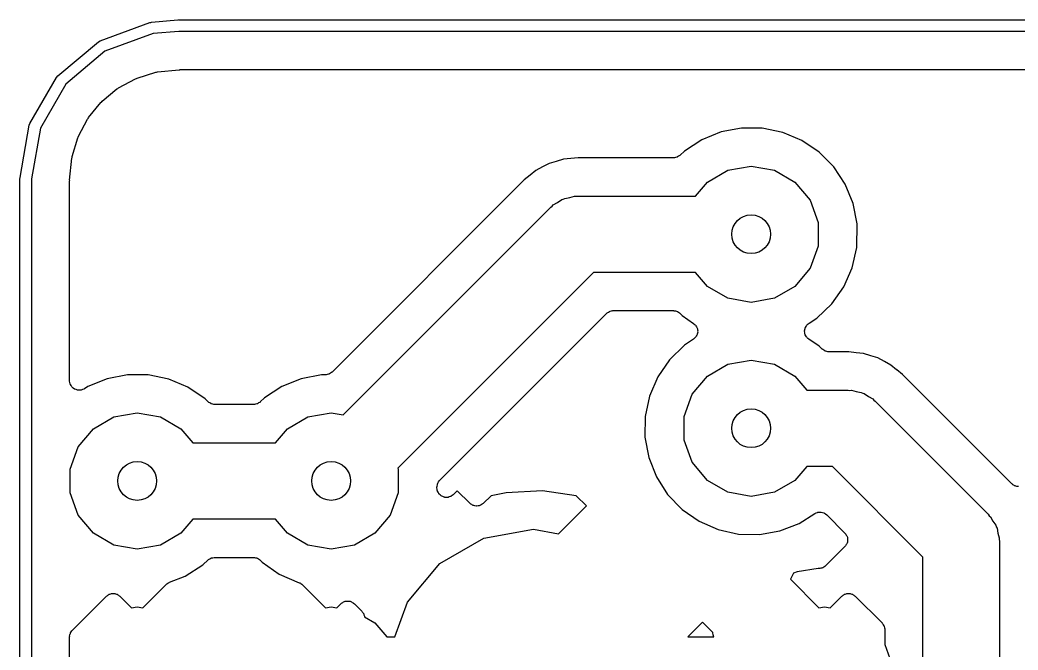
# Model space of a CAD drawing. Extents: x -0.1 to 26.1, y -0.1 to 17.1.
# Drawn here: x -0.07 to 12.99, y 8.83 to 17.07 of the extents above; entities that cross this region are included whole.
import ezdxf

# ---------------------------------------------------------------- set-up
doc = ezdxf.new("R2010")
doc.units = 0
doc.header["$MEASUREMENT"] = 0
doc.layers.add('BLACK', color=7, linetype='CONTINUOUS')

msp = doc.modelspace()

# ---------------------------------------------------------------- linework, layer by layer
at = {"layer": 'Black'}
for p, q in [((0.974348, 16.8025), (1.62705, 17.0401)), ((1.62705, 17.0401), (1.6367, 17.0418)), ((1.6367, 17.0418), (1.64617, 17.0443)), ((1.64617, 17.0443), (1.99346, 17.0747)), ((1.99346, 17.0747), (1.99675, 17.0744)), ((1.99675, 17.0744), (2, 17.075)), ((2, 17.075), (24, 17.075)), ((1.66907, 16.8958), (1.03808, 16.6661)), ((2.00328, 16.925), (1.66907, 16.8958)), ((23.9934, 16.925), (2.00328, 16.925)), ((0.419706, 16.343), (0.951788, 16.7895)), ((0.951788, 16.7895), (0.95179, 16.7895)), ((0.95179, 16.7895), (0.974348, 16.8025)), ((1.03808, 16.6661), (0.526251, 16.2366)), ((0.402959, 16.3231), (0.419702, 16.343)), ((0.419702, 16.343), (0.419706, 16.343)), ((1.46057, 16.3147), (1.70231, 16.3896)), ((1.70231, 16.3896), (1.71445, 16.3911)), ((1.71445, 16.3911), (1.72621, 16.3945)), ((1.72621, 16.3945), (2.01012, 16.4243)), ((2.01012, 16.4243), (2.01669, 16.4239)), ((2.01669, 16.4239), (2.02319, 16.425)), ((2.02319, 16.425), (23.9658, 16.425)), ((0.055663, 15.7215), (0.402959, 16.3231)), ((0.526251, 16.2366), (0.192178, 15.658)), ((1.21547, 16.1849), (1.43808, 16.3053)), ((1.43808, 16.3053), (1.44968, 16.3091)), ((1.44968, 16.3091), (1.46057, 16.3147)), ((1.00026, 16.01), (1.19525, 16.1713)), ((1.19525, 16.1713), (1.20589, 16.1773)), ((1.20589, 16.1773), (1.21547, 16.1849)), ((0.82313, 15.7966), (0.983072, 15.9927)), ((0.983072, 15.9927), (0.992334, 16.0007)), ((0.992334, 16.0007), (1.00026, 16.01)), ((-0.073861, 15.013), (0.046754, 15.6971)), ((0.046754, 15.6971), (0.055663, 15.7215)), ((0.690826, 15.5528), (0.80963, 15.7762)), ((0.80963, 15.7762), (0.81716, 15.7859)), ((0.81716, 15.7859), (0.82313, 15.7966)), ((0.192178, 15.658), (0.075, 14.9934)), ((0.687046, 15.5412), (0.690826, 15.5528)), ((9.10593, 15.6089), (8.85337, 15.5069)), ((9.3735, 15.66), (9.10593, 15.6089)), ((9.64589, 15.6581), (9.3735, 15.66)), ((9.91273, 15.6033), (9.64589, 15.6581)), ((10.1638, 15.4977), (9.91273, 15.6033)), ((0.608386, 15.288), (0.681529, 15.5302)), ((0.681529, 15.5302), (0.687046, 15.5412)), ((8.85337, 15.5069), (8.62543, 15.3577)), ((10.3897, 15.3454), (10.1638, 15.4977)), ((8.56517, 15.2992), (8.55047, 15.2908)), ((8.56828, 15.303), (8.56517, 15.2992)), ((8.57228, 15.3057), (8.56828, 15.303)), ((8.62543, 15.3577), (8.57228, 15.3057)), ((10.5816, 15.1521), (10.3897, 15.3454)), ((0.575597, 14.978), (0.603648, 15.264)), ((0.603648, 15.264), (0.606937, 15.2758)), ((0.606937, 15.2758), (0.608386, 15.288)), ((6.8538, 15.1965), (6.76827, 15.151)), ((6.9469, 15.2235), (6.8538, 15.1965)), ((6.9475, 15.2238), (6.9469, 15.2235)), ((6.94816, 15.2239), (6.9475, 15.2238)), ((7.04092, 15.2519), (6.94816, 15.2239)), ((7.13747, 15.2603), (7.04092, 15.2519)), ((7.13811, 15.2605), (7.13747, 15.2603)), ((7.13877, 15.2605), (7.13811, 15.2605)), ((7.23611, 15.27), (7.13877, 15.2605)), ((8.48482, 15.27), (7.23611, 15.27)), ((8.48959, 15.2708), (8.48482, 15.27)), ((8.49441, 15.2704), (8.48959, 15.2708)), ((8.51086, 15.2746), (8.49441, 15.2704)), ((8.52757, 15.2775), (8.51086, 15.2746)), ((8.53177, 15.28), (8.52757, 15.2775)), ((8.53646, 15.2812), (8.53177, 15.28)), ((8.55047, 15.2908), (8.53646, 15.2812)), ((9.19478, 15.1086), (9.5, 15.1624)), ((9.5, 15.1624), (9.80522, 15.1086)), ((6.60492, 15.0437), (6.5288, 14.9829)), ((6.60535, 15.0442), (6.60492, 15.0437)), ((6.60593, 15.0445), (6.60535, 15.0442)), ((6.68102, 15.1057), (6.60593, 15.0445)), ((6.76711, 15.1504), (6.68102, 15.1057)), ((6.76764, 15.1508), (6.76711, 15.1504)), ((6.76827, 15.151), (6.76764, 15.1508)), ((8.92638, 14.9536), (9.19478, 15.1086)), ((9.80522, 15.1086), (10.0736, 14.9536)), ((10.7324, 14.9253), (10.5816, 15.1521)), ((-0.075, 15), (-0.073861, 15.0065)), ((-0.075, 2), (-0.075, 15)), ((-0.073861, 15.0065), (-0.073861, 15.013)), ((0.075, 14.9934), (0.075, 2.00328)), ((0.575, 14.9658), (0.576069, 14.9718)), ((0.575, 12.3521), (0.575, 14.9658)), ((0.576069, 14.9718), (0.575597, 14.978)), ((6.52256, 14.9768), (4.01203, 12.4662)), ((6.52492, 14.9791), (6.52256, 14.9768)), ((6.52505, 14.9793), (6.52492, 14.9791)), ((6.52522, 14.9794), (6.52505, 14.9793)), ((6.5288, 14.9829), (6.52522, 14.9794)), ((8.77231, 14.77), (8.92638, 14.9536)), ((10.0736, 14.9536), (10.2728, 14.7162)), ((10.8362, 14.6734), (10.7324, 14.9253)), ((7.20834, 14.7662), (7.23, 14.77)), ((7.23, 14.77), (8.77231, 14.77)), ((6.89447, 14.6362), (6.90861, 14.653)), ((6.90861, 14.653), (6.96518, 14.6857)), ((6.96518, 14.6857), (7.01869, 14.7232)), ((7.01869, 14.7232), (7.03994, 14.7288)), ((7.03994, 14.7288), (7.05899, 14.7398)), ((7.05899, 14.7398), (7.12332, 14.7512)), ((7.12332, 14.7512), (7.18642, 14.7681)), ((7.18642, 14.7681), (7.20834, 14.7662)), ((10.2728, 14.7162), (10.3788, 14.425)), ((10.8889, 14.4071), (10.8362, 14.6734)), ((4.15752, 11.9046), (6.87645, 14.6236)), ((6.87645, 14.6236), (6.89447, 14.6362)), ((10.3788, 14.425), (10.3788, 14.115)), ((10.8845, 14.0942), (10.8889, 14.4071)), ((10.3788, 14.115), (10.2728, 13.8238)), ((10.8244, 13.8294), (10.8845, 14.0942)), ((7.43711, 13.77), (4.87436, 11.2073)), ((8.77231, 13.77), (7.43711, 13.77)), ((8.92638, 13.5864), (8.77231, 13.77)), ((10.2728, 13.8238), (10.0736, 13.5864)), ((10.7136, 13.5806), (10.8244, 13.8294)), ((9.19478, 13.4314), (8.92638, 13.5864)), ((10.0736, 13.5864), (9.80522, 13.4314)), ((10.5566, 13.358), (10.7136, 13.5806)), ((9.5, 13.3776), (9.19478, 13.4314)), ((9.80522, 13.4314), (9.5, 13.3776)), ((10.3593, 13.1702), (10.5566, 13.358)), ((5.42249, 11.0483), (7.6076, 13.2334)), ((7.6076, 13.2334), (7.61211, 13.2365)), ((7.61211, 13.2365), (7.61564, 13.2408)), ((7.61564, 13.2408), (7.62979, 13.2489)), ((7.62979, 13.2489), (7.64316, 13.2583)), ((7.64316, 13.2583), (7.64847, 13.2597)), ((7.64847, 13.2597), (7.65324, 13.2625)), ((7.65324, 13.2625), (7.66932, 13.2653)), ((7.66932, 13.2653), (7.68509, 13.2695)), ((7.68509, 13.2695), (7.69058, 13.269)), ((7.69058, 13.269), (7.69599, 13.27)), ((7.69599, 13.27), (8.4816, 13.27)), ((8.4816, 13.27), (8.48809, 13.2689)), ((8.48809, 13.2689), (8.49467, 13.2693)), ((8.49467, 13.2693), (8.50933, 13.2651)), ((8.50933, 13.2651), (8.52435, 13.2625)), ((8.52435, 13.2625), (8.53006, 13.2592)), ((8.53006, 13.2592), (8.5364, 13.2573)), ((8.5364, 13.2573), (8.54874, 13.2484)), ((8.54874, 13.2484), (8.56195, 13.2408)), ((8.56195, 13.2408), (8.56619, 13.2357)), ((8.56619, 13.2357), (8.57152, 13.2318)), ((8.57152, 13.2318), (8.5954, 13.2071)), ((8.5954, 13.2071), (8.74633, 13.1022)), ((8.74633, 13.1022), (8.75563, 13.093)), ((8.75563, 13.093), (8.76611, 13.0851)), ((8.76611, 13.0851), (8.77091, 13.0778)), ((8.77091, 13.0778), (8.77714, 13.0716)), ((8.77714, 13.0716), (8.78271, 13.0598)), ((10.2187, 13.0632), (10.2256, 13.0764)), ((10.2256, 13.0764), (10.2308, 13.0811)), ((10.2308, 13.0811), (10.2347, 13.0869)), ((10.2347, 13.0869), (10.2467, 13.0956)), ((10.2467, 13.0956), (10.2576, 13.1056)), ((10.2576, 13.1056), (10.3593, 13.1702)), ((8.78847, 12.9471), (8.78099, 12.9364)), ((8.78271, 13.0598), (8.78988, 13.0488)), ((8.7907, 12.9556), (8.78847, 12.9471)), ((8.78988, 13.0488), (8.79189, 13.0403)), ((8.79466, 12.9634), (8.7907, 12.9556)), ((8.79189, 13.0403), (8.79562, 13.0323)), ((8.79621, 12.9764), (8.79466, 12.9634)), ((8.79562, 13.0323), (8.79681, 13.0193)), ((8.79955, 12.9891), (8.79621, 12.9764)), ((8.79681, 13.0193), (8.7998, 13.0065)), ((8.7998, 13.0065), (8.79876, 12.9978)), ((8.79876, 12.9978), (8.79955, 12.9891)), ((10.1997, 12.9949), (10.2006, 13.0018)), ((10.2029, 12.9804), (10.1997, 12.9949)), ((10.1999, 13.0088), (10.2035, 13.0232)), ((10.2006, 13.0018), (10.1999, 13.0088)), ((10.2044, 12.9656), (10.2029, 12.9804)), ((10.2035, 13.0232), (10.2055, 13.0379)), ((10.2075, 12.9593), (10.2044, 12.9656)), ((10.2055, 13.0379), (10.2087, 13.0441)), ((10.209, 12.9525), (10.2075, 12.9593)), ((10.2087, 13.0441), (10.2104, 13.0509)), ((10.217, 12.9399), (10.209, 12.9525)), ((10.2104, 13.0509), (10.2187, 13.0632)), ((10.2235, 12.9266), (10.217, 12.9399)), ((8.62543, 12.8177), (8.43081, 12.6272)), ((8.74344, 12.895), (8.62543, 12.8177)), ((8.75298, 12.9039), (8.74344, 12.895)), ((8.76369, 12.9115), (8.75298, 12.9039)), ((8.76869, 12.9187), (8.76369, 12.9115)), ((8.77508, 12.9247), (8.76869, 12.9187)), ((8.78099, 12.9364), (8.77508, 12.9247)), ((10.2285, 12.9217), (10.2235, 12.9266)), ((10.2323, 12.9158), (10.2285, 12.9217)), ((10.244, 12.9068), (10.2323, 12.9158)), ((10.2547, 12.8965), (10.244, 12.9068)), ((10.3897, 12.8054), (10.2547, 12.8965)), ((10.4279, 12.7669), (10.3897, 12.8054)), ((10.4326, 12.7636), (10.4279, 12.7669)), ((10.4363, 12.7592), (10.4326, 12.7636)), ((10.4502, 12.7512), (10.4363, 12.7592)), ((10.4634, 12.7419), (10.4502, 12.7512)), ((10.4689, 12.7404), (10.4634, 12.7419)), ((10.4739, 12.7375), (10.4689, 12.7404)), ((10.4897, 12.7347), (10.4739, 12.7375)), ((10.5053, 12.7305), (10.4897, 12.7347)), ((10.511, 12.731), (10.5053, 12.7305)), ((10.5166, 12.73), (10.511, 12.731)), ((10.7696, 12.73), (10.5166, 12.73)), ((10.7729, 12.73), (10.7696, 12.73)), ((10.7731, 12.73), (10.7729, 12.73)), ((10.7733, 12.73), (10.7731, 12.73)), ((10.7783, 12.7299), (10.7733, 12.73)), ((10.8751, 12.7191), (10.7783, 12.7299)), ((10.8757, 12.7191), (10.8751, 12.7191)), ((10.8764, 12.7189), (10.8757, 12.7191)), ((10.9728, 12.7092), (10.8764, 12.7189)), ((11.0652, 12.6798), (10.9728, 12.7092)), ((11.0659, 12.6797), (11.0652, 12.6798)), ((11.0665, 12.6794), (11.0659, 12.6797)), ((11.1591, 12.6511), (11.0665, 12.6794)), ((8.43081, 12.6272), (8.27692, 12.4024)), ((8.92638, 12.4136), (9.19478, 12.5686)), ((9.19478, 12.5686), (9.5, 12.6224)), ((9.5, 12.6224), (9.80522, 12.5686)), ((9.80522, 12.5686), (10.0736, 12.4136)), ((11.244, 12.6044), (11.1591, 12.6511)), ((11.2447, 12.6042), (11.244, 12.6044)), ((11.2452, 12.6038), (11.2447, 12.6042)), ((11.3306, 12.558), (11.2452, 12.6038)), ((11.4048, 12.4957), (11.3306, 12.558)), ((1.3335, 12.43), (1.06593, 12.3789)), ((1.60589, 12.4281), (1.3335, 12.43)), ((1.87273, 12.3733), (1.60589, 12.4281)), ((3.8735, 12.43), (3.60593, 12.3789)), ((3.92277, 12.4296), (3.8735, 12.43)), ((3.92863, 12.4306), (3.92277, 12.4296)), ((3.93454, 12.4301), (3.92863, 12.4306)), ((3.94989, 12.4342), (3.93454, 12.4301)), ((3.96558, 12.4369), (3.94989, 12.4342)), ((3.97074, 12.4398), (3.96558, 12.4369)), ((3.97647, 12.4413), (3.97074, 12.4398)), ((3.98949, 12.4505), (3.97647, 12.4413)), ((4.00332, 12.4583), (3.98949, 12.4505)), ((4.00717, 12.4628), (4.00332, 12.4583)), ((4.01203, 12.4662), (4.00717, 12.4628)), ((11.4054, 12.4954), (11.4048, 12.4957)), ((11.4058, 12.4949), (11.4054, 12.4954)), ((11.4814, 12.4328), (11.4058, 12.4949)), ((12.9116, 11.0026), (11.4814, 12.4328)), ((0.575613, 12.3486), (0.575, 12.3521)), ((0.575195, 12.3451), (0.575613, 12.3486)), ((0.579365, 12.3273), (0.575195, 12.3451)), ((0.582538, 12.3093), (0.579365, 12.3273)), ((0.584303, 12.3063), (0.582538, 12.3093)), ((0.585108, 12.3029), (0.584303, 12.3063)), ((0.595107, 12.2876), (0.585108, 12.3029)), ((0.604244, 12.2718), (0.595107, 12.2876)), ((1.06593, 12.3789), (0.813365, 12.2769)), ((2.12384, 12.2677), (1.87273, 12.3733)), ((3.60593, 12.3789), (3.35336, 12.2769)), ((8.27692, 12.4024), (8.1696, 12.152)), ((8.72716, 12.1762), (8.92638, 12.4136)), ((10.0736, 12.4136), (10.2277, 12.23)), ((0.606948, 12.2695), (0.604244, 12.2718)), ((0.608879, 12.2665), (0.606948, 12.2695)), ((0.623505, 12.2556), (0.608879, 12.2665)), ((0.6375, 12.2438), (0.623505, 12.2556)), ((0.640815, 12.2426), (0.6375, 12.2438)), ((0.64364, 12.2405), (0.640815, 12.2426)), ((0.661129, 12.2352), (0.64364, 12.2405)), ((0.678294, 12.229), (0.661129, 12.2352)), ((0.681822, 12.229), (0.678294, 12.229)), ((0.6852, 12.228), (0.681822, 12.229)), ((0.703446, 12.229), (0.6852, 12.228)), ((0.721706, 12.229), (0.703446, 12.229)), ((0.725019, 12.2302), (0.721706, 12.229)), ((0.728543, 12.2304), (0.725019, 12.2302)), ((0.74534, 12.2376), (0.728543, 12.2304)), ((0.7625, 12.2438), (0.74534, 12.2376)), ((0.765202, 12.2461), (0.7625, 12.2438)), ((0.768445, 12.2475), (0.765202, 12.2461)), ((0.813365, 12.2769), (0.768445, 12.2475)), ((2.34967, 12.1154), (2.12384, 12.2677)), ((3.35336, 12.2769), (3.12543, 12.1277)), ((8.62116, 11.885), (8.72716, 12.1762)), ((10.2277, 12.23), (10.27, 12.23)), ((10.27, 12.23), (10.77, 12.23)), ((10.77, 12.23), (10.7917, 12.2262)), ((10.7917, 12.2262), (10.8136, 12.2281)), ((10.8136, 12.2281), (10.8767, 12.2112)), ((10.8767, 12.2112), (10.941, 12.1998)), ((10.941, 12.1998), (10.9601, 12.1888)), ((10.9601, 12.1888), (10.9813, 12.1832)), ((10.9813, 12.1832), (11.0348, 12.1457)), ((2.38791, 12.0769), (2.34967, 12.1154)), ((2.39258, 12.0736), (2.38791, 12.0769)), ((2.39626, 12.0692), (2.39258, 12.0736)), ((2.41021, 12.0612), (2.39626, 12.0692)), ((2.42338, 12.0519), (2.41021, 12.0612)), ((2.4289, 12.0504), (2.42338, 12.0519)), ((2.43385, 12.0475), (2.4289, 12.0504)), ((2.44973, 12.0447), (2.43385, 12.0475)), ((2.46528, 12.0405), (2.44973, 12.0447)), ((2.47097, 12.041), (2.46528, 12.0405)), ((2.4766, 12.04), (2.47097, 12.041)), ((2.98482, 12.04), (2.4766, 12.04)), ((2.98959, 12.0408), (2.98482, 12.04)), ((2.99441, 12.0404), (2.98959, 12.0408)), ((3.01086, 12.0446), (2.99441, 12.0404)), ((3.02757, 12.0475), (3.01086, 12.0446)), ((3.03177, 12.05), (3.02757, 12.0475)), ((3.03646, 12.0512), (3.03177, 12.05)), ((3.05047, 12.0608), (3.03646, 12.0512)), ((3.06517, 12.0692), (3.05047, 12.0608)), ((3.06828, 12.073), (3.06517, 12.0692)), ((3.07228, 12.0757), (3.06828, 12.073)), ((3.12543, 12.1277), (3.07228, 12.0757)), ((8.1696, 12.152), (8.11297, 11.8856)), ((11.0348, 12.1457), (11.0914, 12.113)), ((11.0914, 12.113), (11.1055, 12.0962)), ((11.1055, 12.0962), (11.1236, 12.0836)), ((11.1236, 12.0836), (12.6036, 10.6036)), ((1.15478, 11.8786), (1.46, 11.9324)), ((1.46, 11.9324), (1.76522, 11.8786)), ((3.69478, 11.8786), (4, 11.9324)), ((4, 11.9324), (4.15752, 11.9046)), ((0.886379, 11.7236), (1.15478, 11.8786)), ((1.76522, 11.8786), (2.03362, 11.7236)), ((3.42638, 11.7236), (3.69478, 11.8786)), ((8.11297, 11.8856), (8.10917, 11.6132)), ((8.62116, 11.575), (8.62116, 11.885)), ((0.687162, 11.4862), (0.886379, 11.7236)), ((2.03362, 11.7236), (2.18769, 11.54)), ((3.27231, 11.54), (3.42638, 11.7236)), ((2.18769, 11.54), (3.27231, 11.54)), ((8.10917, 11.6132), (8.15834, 11.3453)), ((8.72716, 11.2838), (8.62116, 11.575)), ((0.581162, 11.195), (0.687162, 11.4862)), ((8.15834, 11.3453), (8.25862, 11.092)), ((8.92638, 11.0464), (8.72716, 11.2838)), ((0.581162, 10.885), (0.581162, 11.195)), ((4.87436, 11.2073), (4.87884, 11.195)), ((4.87884, 11.195), (4.87884, 10.885)), ((10.2277, 11.23), (10.0736, 11.0464)), ((10.5629, 11.23), (10.2277, 11.23)), ((11.75, 10.0429), (10.5629, 11.23)), ((5.38635, 10.9708), (5.3908, 10.9874)), ((5.3908, 10.9874), (5.39402, 11.0043)), ((5.39402, 11.0043), (5.39639, 11.0082)), ((5.39639, 11.0082), (5.39758, 11.0127)), ((5.39758, 11.0127), (5.40745, 11.0268)), ((5.40745, 11.0268), (5.41625, 11.0416)), ((5.41625, 11.0416), (5.41983, 11.0445)), ((5.41983, 11.0445), (5.42249, 11.0483)), ((8.25862, 11.092), (8.40618, 10.863)), ((9.19478, 10.8914), (8.92638, 11.0464)), ((10.0736, 11.0464), (9.80522, 10.8914)), ((12.9206, 10.9963), (12.9116, 11.0026)), ((12.9283, 10.9886), (12.9206, 10.9963)), ((12.9382, 10.984), (12.9283, 10.9886)), ((12.9472, 10.9777), (12.9382, 10.984)), ((0.687162, 10.5938), (0.581162, 10.885)), ((4.87884, 10.885), (4.77284, 10.5938)), ((5.38572, 10.9498), (5.38589, 10.9616)), ((5.38847, 10.9328), (5.38572, 10.9498)), ((5.38589, 10.9616), (5.38675, 10.9662)), ((5.38675, 10.9662), (5.38635, 10.9708)), ((5.38997, 10.9157), (5.38847, 10.9328)), ((5.39192, 10.9115), (5.38997, 10.9157)), ((5.39266, 10.9069), (5.39192, 10.9115)), ((5.40105, 10.8919), (5.39266, 10.9069)), ((5.40831, 10.8763), (5.40105, 10.8919)), ((5.41158, 10.8731), (5.40831, 10.8763)), ((5.41384, 10.869), (5.41158, 10.8731)), ((5.42685, 10.8578), (5.41384, 10.869)), ((5.43901, 10.8456), (5.42685, 10.8578)), ((5.58501, 10.8498), (5.57169, 10.8389)), ((5.5991, 10.8596), (5.58501, 10.8498)), ((5.65184, 10.9124), (5.5991, 10.8596)), ((5.81616, 10.7481), (5.65184, 10.9124)), ((6.29086, 10.885), (6.09576, 10.8462)), ((6.76618, 10.9088), (6.29086, 10.885)), ((7.20671, 10.8439), (6.76618, 10.9088)), ((8.40618, 10.863), (8.5954, 10.6671)), ((9.5, 10.8376), (9.19478, 10.8914)), ((9.80522, 10.8914), (9.5, 10.8376)), ((12.9577, 10.9749), (12.9472, 10.9777)), ((12.9676, 10.9702), (12.9577, 10.9749)), ((12.9785, 10.9693), (12.9676, 10.9702)), ((12.9891, 10.9665), (12.9785, 10.9693)), ((13, 10.9674), (12.9891, 10.9665)), ((5.4432, 10.8437), (5.43901, 10.8456)), ((5.4467, 10.8407), (5.4432, 10.8437)), ((5.46277, 10.8345), (5.4467, 10.8407)), ((5.47836, 10.8273), (5.46277, 10.8345)), ((5.48296, 10.8269), (5.47836, 10.8273)), ((5.48728, 10.8252), (5.48296, 10.8269)), ((5.50448, 10.825), (5.48728, 10.8252)), ((5.5216, 10.8235), (5.50448, 10.825)), ((5.52607, 10.8247), (5.5216, 10.8235)), ((5.53069, 10.8246), (5.52607, 10.8247)), ((5.54693, 10.8303), (5.53069, 10.8246)), ((5.56353, 10.8347), (5.54693, 10.8303)), ((5.56732, 10.8374), (5.56353, 10.8347)), ((5.57169, 10.8389), (5.56732, 10.8374)), ((5.82396, 10.7426), (5.81616, 10.7481)), ((5.83053, 10.7357), (5.82396, 10.7426)), ((5.8416, 10.7302), (5.83053, 10.7357)), ((5.85172, 10.7232), (5.8416, 10.7302)), ((5.86092, 10.7207), (5.85172, 10.7232)), ((5.86944, 10.7165), (5.86092, 10.7207)), ((5.94552, 10.7197), (5.9369, 10.7157)), ((5.95477, 10.722), (5.94552, 10.7197)), ((5.96506, 10.7288), (5.95477, 10.722)), ((5.97625, 10.734), (5.96506, 10.7288)), ((5.98297, 10.7408), (5.97625, 10.734)), ((5.99089, 10.7461), (5.98297, 10.7408)), ((6.09576, 10.8462), (5.99089, 10.7461)), ((7.3432, 10.7135), (7.20671, 10.8439)), ((0.886379, 10.3564), (0.687162, 10.5938)), ((4.77284, 10.5938), (4.57362, 10.3564)), ((5.88172, 10.7151), (5.86944, 10.7165)), ((5.89366, 10.7119), (5.88172, 10.7151)), ((5.90313, 10.7127), (5.89366, 10.7119)), ((5.91259, 10.7117), (5.90313, 10.7127)), ((5.9246, 10.7146), (5.91259, 10.7117)), ((5.9369, 10.7157), (5.9246, 10.7146)), ((6.97897, 10.3493), (7.3432, 10.7135)), ((8.5954, 10.6671), (8.81908, 10.5116)), ((10.1293, 10.4842), (10.3337, 10.6139)), ((10.3337, 10.6139), (10.3512, 10.6211)), ((10.3512, 10.6211), (10.3683, 10.6291)), ((10.3683, 10.6291), (10.3712, 10.6293)), ((10.3712, 10.6293), (10.3738, 10.6304)), ((10.3738, 10.6304), (10.3927, 10.6312)), ((10.3927, 10.6312), (10.4116, 10.6329)), ((10.4116, 10.6329), (10.4143, 10.6321)), ((10.4143, 10.6321), (10.4172, 10.6323)), ((10.4172, 10.6323), (10.4352, 10.6265)), ((10.4352, 10.6265), (10.4535, 10.6216)), ((10.4535, 10.6216), (10.4558, 10.62)), ((10.4558, 10.62), (10.4586, 10.6191)), ((10.4586, 10.6191), (10.4736, 10.6076)), ((10.4736, 10.6076), (10.489, 10.5967)), ((10.489, 10.5967), (10.7274, 10.3584)), ((12.6036, 10.6036), (12.6162, 10.5855)), ((2.18769, 10.54), (2.03362, 10.3564)), ((3.27231, 10.54), (2.18769, 10.54)), ((3.42638, 10.3564), (3.27231, 10.54)), ((8.81908, 10.5116), (9.0687, 10.4026)), ((9.87534, 10.3857), (10.1293, 10.4842)), ((12.6162, 10.5855), (12.633, 10.5714)), ((12.633, 10.5714), (12.6657, 10.5148)), ((12.6657, 10.5148), (12.7032, 10.4613)), ((12.7032, 10.4613), (12.7088, 10.4401)), ((1.15478, 10.2014), (0.886379, 10.3564)), ((2.03362, 10.3564), (1.76522, 10.2014)), ((3.69478, 10.2014), (3.42638, 10.3564)), ((4.57362, 10.3564), (4.30522, 10.2014)), ((5.99768, 10.2922), (6.65, 10.4073)), ((6.65, 10.4073), (6.97897, 10.3493)), ((9.0687, 10.4026), (9.33474, 10.3441)), ((9.33474, 10.3441), (9.60708, 10.3384)), ((9.60708, 10.3384), (9.87534, 10.3857)), ((10.7274, 10.3584), (10.7337, 10.3494)), ((10.7337, 10.3494), (10.7414, 10.3417)), ((10.7414, 10.3417), (10.746, 10.3318)), ((10.746, 10.3318), (10.7523, 10.3228)), ((12.7088, 10.4401), (12.7198, 10.421)), ((12.7198, 10.421), (12.7312, 10.3567)), ((12.7312, 10.3567), (12.7481, 10.2936)), ((1.46, 10.1476), (1.15478, 10.2014)), ((1.76522, 10.2014), (1.46, 10.1476)), ((4, 10.1476), (3.69478, 10.2014)), ((4.30522, 10.2014), (4, 10.1476)), ((5.42404, 9.96104), (5.99768, 10.2922)), ((10.7414, 10.1983), (10.7337, 10.1906)), ((10.746, 10.2082), (10.7414, 10.1983)), ((10.7523, 10.2172), (10.746, 10.2082)), ((10.7523, 10.3228), (10.7551, 10.3123)), ((10.7551, 10.2277), (10.7523, 10.2172)), ((10.7551, 10.3123), (10.7598, 10.3024)), ((10.7598, 10.2376), (10.7551, 10.2277)), ((10.7598, 10.3024), (10.7607, 10.2915)), ((10.7607, 10.2485), (10.7598, 10.2376)), ((10.7607, 10.2915), (10.7635, 10.2809)), ((10.7635, 10.2591), (10.7607, 10.2485)), ((10.7635, 10.2809), (10.7626, 10.27)), ((10.7626, 10.27), (10.7635, 10.2591)), ((12.7481, 10.2936), (12.7462, 10.2717)), ((12.7462, 10.2717), (12.75, 10.25)), ((12.75, 10.25), (12.75, 6.75)), ((10.7274, 10.1816), (10.4752, 9.9294)), ((10.7337, 10.1906), (10.7274, 10.1816)), ((2.0893, 9.79419), (2.31929, 9.94015)), ((2.31929, 9.94015), (2.38794, 10.0055)), ((2.38794, 10.0055), (2.39124, 10.0077)), ((2.39124, 10.0077), (2.39379, 10.0108)), ((2.39379, 10.0108), (2.40924, 10.0197)), ((2.40924, 10.0197), (2.4241, 10.0295)), ((2.4241, 10.0295), (2.42795, 10.0305)), ((2.42795, 10.0305), (2.43139, 10.0325)), ((2.43139, 10.0325), (2.44896, 10.0356)), ((2.44896, 10.0356), (2.46629, 10.0398)), ((2.46629, 10.0398), (2.47023, 10.0393)), ((2.47023, 10.0393), (2.47414, 10.04)), ((2.47414, 10.04), (2.9816, 10.04)), ((2.9816, 10.04), (2.98809, 10.0389)), ((2.98809, 10.0389), (2.99467, 10.0393)), ((2.99467, 10.0393), (3.00933, 10.0351)), ((3.00933, 10.0351), (3.02435, 10.0325)), ((3.02435, 10.0325), (3.03006, 10.0292)), ((3.03006, 10.0292), (3.0364, 10.0274)), ((3.0364, 10.0274), (3.04874, 10.0184)), ((3.04874, 10.0184), (3.06195, 10.0108)), ((3.06195, 10.0108), (3.06619, 10.0057)), ((3.06619, 10.0057), (3.07152, 10.0018)), ((3.07152, 10.0018), (3.0954, 9.9771)), ((3.0954, 9.9771), (3.31908, 9.82164)), ((4.99827, 9.45363), (5.42404, 9.96104)), ((11.75, 6.95711), (11.75, 10.0429)), ((3.31908, 9.82164), (3.57993, 9.70768)), ((10.053, 9.83458), (10.013, 9.75239)), ((10.1011, 9.84919), (10.053, 9.83458)), ((10.3751, 9.89314), (10.1011, 9.84919)), ((10.3821, 9.89287), (10.3751, 9.89314)), ((10.3899, 9.89394), (10.3821, 9.89287)), ((10.3977, 9.89326), (10.3899, 9.89394)), ((10.4112, 9.89689), (10.3977, 9.89326)), ((10.4251, 9.89881), (10.4112, 9.89689)), ((10.4321, 9.90247), (10.4251, 9.89881)), ((10.4396, 9.9045), (10.4321, 9.90247)), ((10.4511, 9.91254), (10.4396, 9.9045)), ((10.4635, 9.9191), (10.4511, 9.91254)), ((10.4688, 9.92491), (10.4635, 9.9191)), ((10.4752, 9.9294), (10.4688, 9.92491)), ((1.53396, 9.37936), (1.84114, 9.68654)), ((1.84114, 9.68654), (1.84457, 9.68894)), ((1.84457, 9.68894), (1.84719, 9.6922)), ((1.84719, 9.6922), (1.86227, 9.70133)), ((1.86227, 9.70133), (1.8767, 9.71144)), ((1.8767, 9.71144), (1.88075, 9.71252)), ((1.88075, 9.71252), (1.88433, 9.71469)), ((1.88433, 9.71469), (2.0893, 9.79419)), ((3.57993, 9.70768), (3.58035, 9.7074)), ((3.58035, 9.7074), (3.58989, 9.70484)), ((3.58989, 9.70484), (3.59654, 9.70019)), ((3.59654, 9.70019), (3.60405, 9.69709)), ((3.60405, 9.69709), (3.6142, 9.68782)), ((3.6142, 9.68782), (3.62545, 9.67994)), ((3.62545, 9.67994), (3.92604, 9.37936)), ((10.013, 9.75239), (10.386, 9.37936)), ((1.06626, 9.53759), (1.074, 9.54532)), ((1.074, 9.54532), (1.08391, 9.54994)), ((1.08391, 9.54994), (1.09286, 9.55621)), ((1.09286, 9.55621), (1.10343, 9.55905)), ((1.10343, 9.55905), (1.11334, 9.56367)), ((1.11334, 9.56367), (1.12423, 9.56462)), ((1.12423, 9.56462), (1.1348, 9.56745)), ((1.1348, 9.56745), (1.14569, 9.5665)), ((1.14569, 9.5665), (1.15659, 9.56745)), ((1.15659, 9.56745), (1.16715, 9.56462)), ((1.16715, 9.56462), (1.17804, 9.56367)), ((1.17804, 9.56367), (1.18795, 9.55905)), ((1.18795, 9.55905), (1.19852, 9.55621)), ((1.19852, 9.55621), (1.20748, 9.54994)), ((1.20748, 9.54994), (1.21739, 9.54532)), ((1.21739, 9.54532), (1.22512, 9.53759)), ((10.6949, 9.53759), (10.7026, 9.54532)), ((10.7026, 9.54532), (10.7125, 9.54994)), ((10.7125, 9.54994), (10.7215, 9.55621)), ((10.7215, 9.55621), (10.732, 9.55905)), ((10.732, 9.55905), (10.742, 9.56367)), ((10.742, 9.56367), (10.7529, 9.56462)), ((10.7529, 9.56462), (10.7634, 9.56745)), ((10.7634, 9.56745), (10.7743, 9.5665)), ((10.7743, 9.5665), (10.7852, 9.56745)), ((10.7852, 9.56745), (10.7958, 9.56462)), ((10.7958, 9.56462), (10.8067, 9.56367)), ((10.8067, 9.56367), (10.8166, 9.55905)), ((10.8166, 9.55905), (10.8271, 9.55621)), ((10.8271, 9.55621), (10.8361, 9.54994)), ((10.8361, 9.54994), (10.846, 9.54532)), ((10.846, 9.54532), (10.8537, 9.53759)), ((0.611612, 9.08562), (1.0573, 9.53131)), ((1.0573, 9.53131), (1.06626, 9.53759)), ((1.22512, 9.53759), (1.23408, 9.53131)), ((1.23408, 9.53131), (1.38604, 9.37936)), ((4.07396, 9.37936), (4.12681, 9.4322)), ((4.12681, 9.4322), (4.13577, 9.43847)), ((4.13577, 9.43847), (4.1435, 9.44621)), ((4.1435, 9.44621), (4.15341, 9.45083)), ((4.15341, 9.45083), (4.16237, 9.4571)), ((4.16237, 9.4571), (4.17293, 9.45993)), ((4.17293, 9.45993), (4.18284, 9.46455)), ((4.18284, 9.46455), (4.19374, 9.46551)), ((4.19374, 9.46551), (4.2043, 9.46834)), ((4.2043, 9.46834), (4.21519, 9.46738)), ((4.21519, 9.46738), (4.22609, 9.46834)), ((4.22609, 9.46834), (4.23665, 9.46551)), ((4.23665, 9.46551), (4.24755, 9.46455)), ((4.24755, 9.46455), (4.25746, 9.45993)), ((4.25746, 9.45993), (4.26802, 9.4571)), ((4.26802, 9.4571), (4.27698, 9.45083)), ((4.27698, 9.45083), (4.28689, 9.44621)), ((4.28689, 9.44621), (4.29463, 9.43847)), ((4.29463, 9.43847), (4.30358, 9.4322)), ((4.30358, 9.4322), (4.40195, 9.33384)), ((4.83316, 9), (4.99827, 9.45363)), ((10.534, 9.37936), (10.6859, 9.53131)), ((10.6859, 9.53131), (10.6949, 9.53759)), ((10.8537, 9.53759), (10.8627, 9.53131)), ((10.8627, 9.53131), (11.2134, 9.18062)), ((1.38604, 9.37936), (1.46, 9.3924)), ((1.46, 9.3924), (1.53396, 9.37936)), ((3.92604, 9.37936), (4, 9.3924)), ((4, 9.3924), (4.07396, 9.37936)), ((4.40195, 9.33384), (4.4074, 9.32604)), ((4.4074, 9.32604), (4.41428, 9.31947)), ((4.41428, 9.31947), (4.41976, 9.3084)), ((4.41976, 9.3084), (4.42685, 9.29828)), ((4.42685, 9.29828), (4.42931, 9.28908)), ((4.42931, 9.28908), (4.43353, 9.28056)), ((4.43353, 9.28056), (4.43488, 9.26828)), ((10.386, 9.37936), (10.46, 9.3924)), ((10.46, 9.3924), (10.534, 9.37936)), ((4.43488, 9.26828), (4.43633, 9.26288)), ((4.43633, 9.26288), (4.57362, 9.18361)), ((4.57362, 9.18361), (4.72769, 9)), ((8.86348, 9.1932), (8.67028, 9)), ((8.99623, 9.05424), (8.86348, 9.1932)), ((11.2134, 9.18062), (11.2165, 9.17612)), ((11.2165, 9.17612), (11.2208, 9.17258)), ((11.2208, 9.17258), (11.2289, 9.15844)), ((11.2289, 9.15844), (11.2383, 9.14506)), ((0.575476, 9.00813), (0.579702, 9.0239)), ((0.579702, 9.0239), (0.582538, 9.03999)), ((0.582538, 9.03999), (0.585288, 9.04475)), ((0.585288, 9.04475), (0.586711, 9.05006)), ((0.586711, 9.05006), (0.596077, 9.06344)), ((0.596077, 9.06344), (0.604244, 9.07758)), ((0.604244, 9.07758), (0.608458, 9.08112)), ((0.608458, 9.08112), (0.611612, 9.08562)), ((9.00272, 9.02159), (8.99623, 9.05424)), ((9.00459, 9.01679), (9.00272, 9.02159)), ((11.2383, 9.14506), (11.2397, 9.13975)), ((11.2397, 9.13975), (11.2425, 9.13499)), ((11.2425, 9.13499), (11.2453, 9.1189)), ((11.2453, 9.1189), (11.2495, 9.10313)), ((11.2495, 9.10313), (11.249, 9.09765)), ((11.249, 9.09765), (11.25, 9.09223)), ((11.25, 9.09223), (11.25, 8.89904)), ((0.575, 8.99723), (0.575955, 9.00265)), ((0.575, 8.63138), (0.575, 8.99723)), ((0.575955, 9.00265), (0.575476, 9.00813)), ((4.72769, 9), (4.83316, 9)), ((8.67028, 9), (9.01079, 9)), ((9.00512, 9.01168), (9.00459, 9.01679)), ((9.01079, 9), (9.00512, 9.01168)), ((11.25, 8.89904), (11.3388, 8.65496))]:
    msp.add_line(p, q, dxfattribs=at)
for centre in [(9.5, 14.27), (9.5, 14.27), (9.5, 11.73), (9.5, 11.73), (1.46, 11.04), (1.46, 11.04), (4, 11.04), (4, 11.04)]:
    msp.add_circle(centre, 0.254, dxfattribs=at)

doc.saveas('drawing.dxf')
